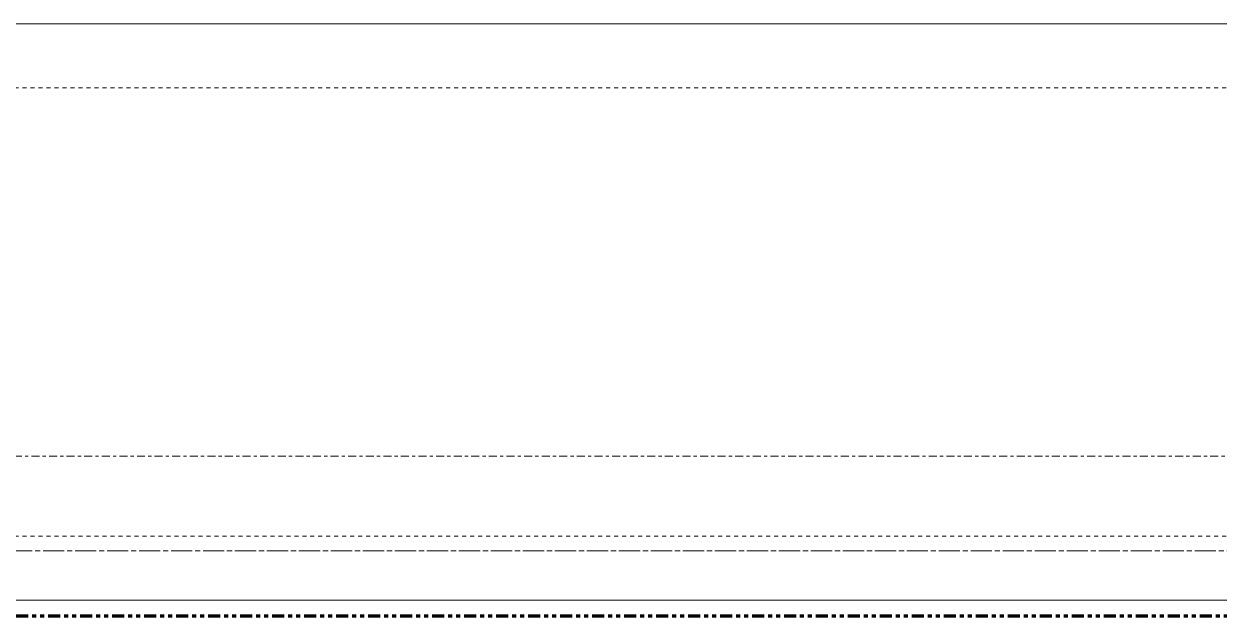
# Model space of a CAD drawing. Header units: inches. Extents: x -1205 to 1409, y -1117 to 895.
# Drawn here: x -475.74 to -438.38, y -556.12 to -537.62 of the extents above; entities that cross this region are included whole.
import ezdxf

# ---------------------------------------------------------------- set-up
doc = ezdxf.new("R2010")
doc.units = ezdxf.units.IN
doc.header["$MEASUREMENT"] = 0
for name, pattern in [('Dash', [0.25, 0.125, -0.125]), ('Dash_2_', [0.25, 0.125, -0.125]), ('Double Dash 3_8_', [1, 0.375, -0.125, 0.125, -0.125, 0.125, -0.125]), ('Double Dash 3_8__2_', [1, 0.375, -0.125, 0.125, -0.125, 0.125, -0.125]), ('Grid Line 1_4_', [0.4375, 0.25, -0.0625, 0.0625, -0.0625])]:
    doc.linetypes.add(name, pattern=pattern)
for name, color, linetype, lineweight in [('A-DETL', 90, 'Continuous', 13), ('A-DOOR-HDLN', 31, 'Dash_2_', 13), ('A-FLOR', 192, 'Continuous', 13), ('C-PROP-LINE', 91, 'Double Dash 3_8_', 20), ('S-GRID', 1, 'Continuous', 9)]:
    doc.layers.add(name, color=color, linetype=linetype, lineweight=lineweight)

# ---------------------------------------------------------------- blocks, each defined once
blk = doc.blocks.new('Door-Accordion-Won-Door-FireGuard-Flat_20-60-90-180 - Door-Accordion-Won-Door-FireGuard-Flat_180-3244034-8TH FLOOR TELECOM PLAN')
at = {"layer": 'A-DOOR-HDLN', "color": 161, "linetype": 'Dash'}
for p, q in [((-32.941, 7), (91.059, 7)), ((-32.941, -7), (91.059, -7))]:
    blk.add_line(p, q, dxfattribs=at)
blk = doc.blocks.new('Family - ___-850868-8TH FLOOR TELECOM PLAN')
at = {"layer": 'C-PROP-LINE', "color": 133, "linetype": 'Double Dash 3_8__2_'}
blk.add_line((-889.888, -554.079), (389.274, -554.079), dxfattribs=at)
blk = doc.blocks.new('Family - ___-851313-8TH FLOOR TELECOM PLAN')
at = {"layer": 'C-PROP-LINE', "color": 133, "linetype": 'Double Dash 3_8__2_'}
blk.add_line((389.274, -554.079), (-889.888, -554.079), dxfattribs=at)
blk = doc.blocks.new('18433_1 - AEO NY - CENTRAL_rvt-1-8TH FLOOR TELECOM PLAN')
at = {"layer": 'A-FLOR', "color": 53, "lineweight": 9}
for p, q in [((-488.033, -537.619), (-364.033, -537.619)), ((-364.033, -555.619), (-488.033, -555.619))]:
    blk.add_line(p, q, dxfattribs=at)
at = {"layer": 'S-GRID', "linetype": 'Grid Line 1_4_'}
blk.add_line((444.899, -551.119), (-904.422, -551.119), dxfattribs=at)
at = {"color": 133, "linetype": 'Double Dash 3_8__2_', "lineweight": 20}
for name in ['Family - ___-850868-8TH FLOOR TELECOM PLAN', 'Family - ___-851313-8TH FLOOR TELECOM PLAN']:
    blk.add_blockref(name, (0, 0), dxfattribs=at)
at = {"color": 53, "lineweight": 9}
blk.add_blockref('Door-Accordion-Won-Door-FireGuard-Flat_20-60-90-180 - Door-Accordion-Won-Door-FireGuard-Flat_180-3244034-8TH FLOOR TELECOM PLAN', (-455.092, -546.619), dxfattribs=at)

msp = doc.modelspace()

# ---------------------------------------------------------------- block references
at = {"lineweight": 5}
msp.add_blockref('18433_1 - AEO NY - CENTRAL_rvt-1-8TH FLOOR TELECOM PLAN', (0, 0), dxfattribs=at)

# ---------------------------------------------------------------- next in the draw order: linework, layer by layer
at = {"layer": 'A-DETL', "linetype": 'Double Dash 3_8_', "lineweight": 140}
msp.add_line((304.398, -556.119), (-896.852, -556.119), dxfattribs=at)

doc.saveas('drawing.dxf')
